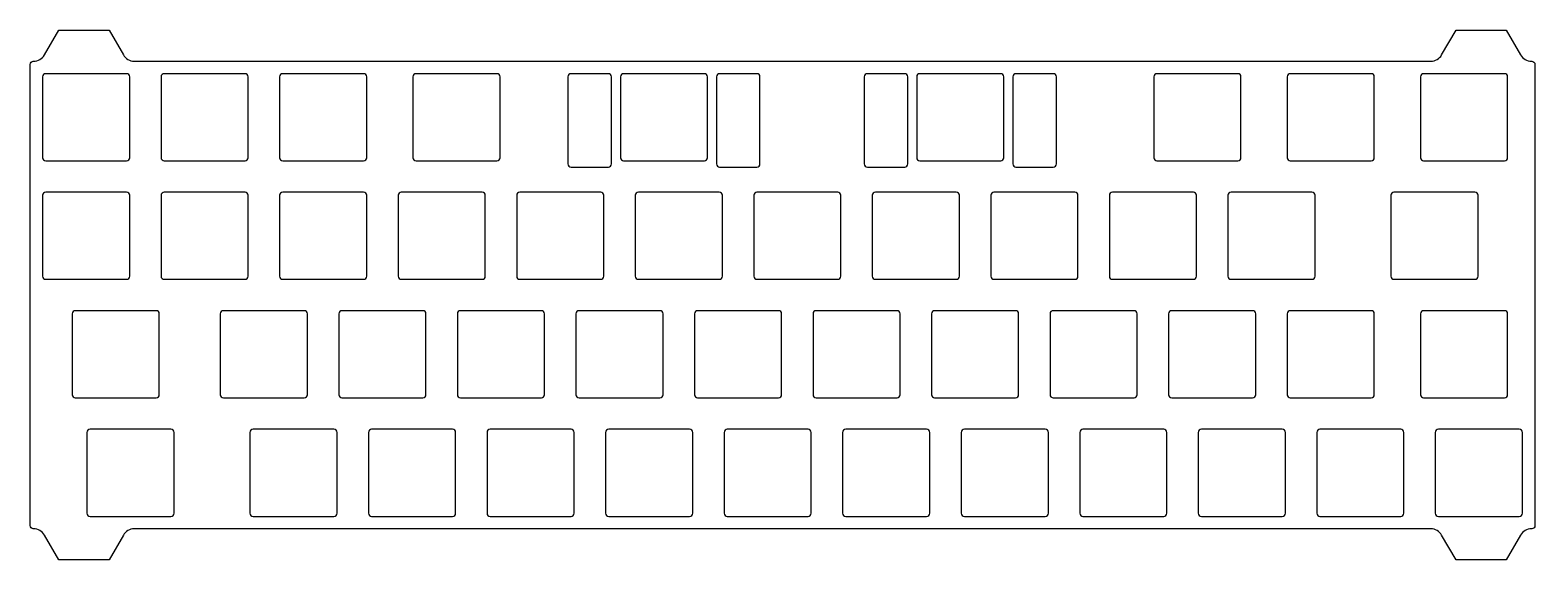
# Model space of a CAD drawing. Header units: millimetres. Extents: x -242 to -1, y -4 to 81.
import ezdxf

# ---------------------------------------------------------------- set-up
doc = ezdxf.new("R2010")
doc.units = ezdxf.units.MM
doc.layers.get('0').update_dxf_attribs({"linetype": 'CONTINUOUS'})

msp = doc.modelspace()

# ---------------------------------------------------------------- linework, layer by layer
for points in [[(-1.03, 75.67, -0.414214), (-0.52, 75.17), (-0.52, 1.03, -0.414214), (-1.03, 0.52), (-1.09, 0.52, 0.267949), (-2.82, -0.48), (-5.13, -4.48), (-13.2, -4.48), (-15.51, -0.48, 0.267949), (-17.25, 0.52), (-225.64, 0.52, 0.267949), (-227.37, -0.48), (-229.68, -4.48), (-237.75, -4.48), (-240.06, -0.48, 0.267949), (-241.8, 0.52), (-241.86, 0.52, -0.414214), (-242.36, 1.03), (-242.36, 75.17, -0.414214), (-241.86, 75.67), (-241.8, 75.67, 0.267949), (-240.06, 76.68), (-237.75, 80.68), (-229.68, 80.68), (-227.37, 76.68, 0.267949), (-225.64, 75.67), (-17.25, 75.67, 0.267949), (-15.51, 76.68), (-13.2, 80.68), (-5.13, 80.68), (-2.82, 76.68, 0.267949), (-1.09, 75.67)], [(-226.86, 73.67), (-239.86, 73.67, 0.414214), (-240.36, 73.17), (-240.36, 60.17, 0.414214), (-239.86, 59.67), (-226.86, 59.67, 0.414214), (-226.36, 60.17), (-226.36, 73.17, 0.414214)], [(-220.81, 59.67), (-207.81, 59.67, 0.414214), (-207.31, 60.17), (-207.31, 73.17, 0.414214), (-207.81, 73.67), (-220.81, 73.67, 0.414214), (-221.31, 73.17), (-221.31, 60.17, 0.414214)], [(-188.26, 73.17, 0.414214), (-188.76, 73.67), (-201.76, 73.67, 0.414214), (-202.26, 73.17), (-202.26, 60.17, 0.414214), (-201.76, 59.67), (-188.76, 59.67, 0.414214), (-188.26, 60.17)], [(-167.33, 59.67, 0.414214), (-166.83, 60.17), (-166.83, 73.17, 0.414214), (-167.33, 73.67), (-180.33, 73.67, 0.414214), (-180.83, 73.17), (-180.83, 60.17, 0.414214), (-180.33, 59.67)], [(-148.93, 73.17, 0.414214), (-149.43, 73.67), (-155.43, 73.67, 0.414214), (-155.93, 73.17), (-155.93, 59.17, 0.414214), (-155.43, 58.67), (-149.43, 58.67, 0.414214), (-148.93, 59.17)], [(-133.49, 73.17, 0.414214), (-133.99, 73.67), (-146.99, 73.67, 0.414214), (-147.49, 73.17), (-147.49, 60.17, 0.414214), (-146.99, 59.67), (-133.99, 59.67, 0.414214), (-133.49, 60.17)], [(-125.56, 73.67), (-131.56, 73.67, 0.414214), (-132.06, 73.17), (-132.06, 59.17, 0.414214), (-131.56, 58.67), (-125.56, 58.67, 0.414214), (-125.06, 59.17), (-125.06, 73.17, 0.414214)], [(-101.31, 73.17, 0.414214), (-101.81, 73.67), (-107.81, 73.67, 0.414214), (-108.31, 73.17), (-108.31, 59.17, 0.414214), (-107.81, 58.67), (-101.81, 58.67, 0.414214), (-101.31, 59.17)], [(-85.87, 73.17, 0.414214), (-86.37, 73.67), (-99.37, 73.67, 0.414214), (-99.87, 73.17), (-99.87, 60.17, 0.414214), (-99.37, 59.67), (-86.37, 59.67, 0.414214), (-85.87, 60.17)], [(-83.93, 58.67), (-77.93, 58.67, 0.414214), (-77.43, 59.17), (-77.43, 73.17, 0.414214), (-77.93, 73.67), (-83.93, 73.67, 0.414214), (-84.43, 73.17), (-84.43, 59.17, 0.414214)], [(-61.27, 73.67, 0.414214), (-61.77, 73.17), (-61.77, 60.17, 0.414214), (-61.27, 59.67), (-48.27, 59.67, 0.414214), (-47.77, 60.17), (-47.77, 73.17, 0.414214), (-48.27, 73.67)], [(-26.84, 73.67), (-39.84, 73.67, 0.414214), (-40.34, 73.17), (-40.34, 60.17, 0.414214), (-39.84, 59.67), (-26.84, 59.67, 0.414214), (-26.34, 60.17), (-26.34, 73.17, 0.414214)], [(-4.91, 73.17, 0.414214), (-5.41, 73.67), (-18.41, 73.67, 0.414214), (-18.91, 73.17), (-18.91, 60.17, 0.414214), (-18.41, 59.67), (-5.41, 59.67, 0.414214), (-4.91, 60.17)], [(-226.86, 40.62, 0.414214), (-226.36, 41.12), (-226.36, 54.12, 0.414214), (-226.86, 54.62), (-239.86, 54.62, 0.414214), (-240.36, 54.12), (-240.36, 41.12, 0.414214), (-239.86, 40.62)], [(-207.31, 41.12), (-207.31, 54.12, 0.414214), (-207.81, 54.62), (-220.81, 54.62, 0.414214), (-221.31, 54.12), (-221.31, 41.12, 0.414214), (-220.81, 40.62), (-207.81, 40.62, 0.414214)], [(-201.76, 40.62), (-188.76, 40.62, 0.414214), (-188.26, 41.12), (-188.26, 54.12, 0.414214), (-188.76, 54.62), (-201.76, 54.62, 0.414214), (-202.26, 54.12), (-202.26, 41.12, 0.414214)], [(-183.21, 54.12), (-183.21, 41.12, 0.414214), (-182.71, 40.62), (-169.71, 40.62, 0.414214), (-169.21, 41.12), (-169.21, 54.12, 0.414214), (-169.71, 54.62), (-182.71, 54.62, 0.414214)], [(-163.66, 40.62), (-150.66, 40.62, 0.414214), (-150.16, 41.12), (-150.16, 54.12, 0.414214), (-150.66, 54.62), (-163.66, 54.62, 0.414214), (-164.16, 54.12), (-164.16, 41.12, 0.414214)], [(-131.61, 40.62, 0.414214), (-131.11, 41.12), (-131.11, 54.12, 0.414214), (-131.61, 54.62), (-144.61, 54.62, 0.414214), (-145.11, 54.12), (-145.11, 41.12, 0.414214), (-144.61, 40.62)], [(-126.06, 54.12), (-126.06, 41.12, 0.414214), (-125.56, 40.62), (-112.56, 40.62, 0.414214), (-112.06, 41.12), (-112.06, 54.12, 0.414214), (-112.56, 54.62), (-125.56, 54.62, 0.414214)], [(-106.51, 40.62), (-93.51, 40.62, 0.414214), (-93.01, 41.12), (-93.01, 54.12, 0.414214), (-93.51, 54.62), (-106.51, 54.62, 0.414214), (-107.01, 54.12), (-107.01, 41.12, 0.414214)], [(-74.46, 54.62), (-87.46, 54.62, 0.414214), (-87.96, 54.12), (-87.96, 41.12, 0.414214), (-87.46, 40.62), (-74.46, 40.62, 0.414214), (-73.96, 41.12), (-73.96, 54.12, 0.414214)], [(-55.41, 54.62), (-68.41, 54.62, 0.414214), (-68.91, 54.12), (-68.91, 41.12, 0.414214), (-68.41, 40.62), (-55.41, 40.62, 0.414214), (-54.91, 41.12), (-54.91, 54.12, 0.414214)], [(-36.36, 40.62, 0.414214), (-35.86, 41.12), (-35.86, 54.12, 0.414214), (-36.36, 54.62), (-49.36, 54.62, 0.414214), (-49.86, 54.12), (-49.86, 41.12, 0.414214), (-49.36, 40.62)], [(-23.17, 54.62, 0.414214), (-23.67, 54.12), (-23.67, 41.12, 0.414214), (-23.17, 40.62), (-10.17, 40.62, 0.414214), (-9.67, 41.12), (-9.67, 54.12, 0.414214), (-10.17, 54.62)], [(-235.6, 22.07, 0.414214), (-235.1, 21.57), (-222.1, 21.57, 0.414214), (-221.6, 22.07), (-221.6, 35.07, 0.414214), (-222.1, 35.57), (-235.1, 35.57, 0.414214), (-235.6, 35.07)], [(-211.29, 35.57, 0.414214), (-211.79, 35.07), (-211.79, 22.07, 0.414214), (-211.29, 21.57), (-198.29, 21.57, 0.414214), (-197.79, 22.07), (-197.79, 35.07, 0.414214), (-198.29, 35.57)], [(-192.74, 35.07), (-192.74, 22.07, 0.414214), (-192.24, 21.57), (-179.24, 21.57, 0.414214), (-178.74, 22.07), (-178.74, 35.07, 0.414214), (-179.24, 35.57), (-192.24, 35.57, 0.414214)], [(-160.19, 35.57), (-173.19, 35.57, 0.414214), (-173.69, 35.07), (-173.69, 22.07, 0.414214), (-173.19, 21.57), (-160.19, 21.57, 0.414214), (-159.69, 22.07), (-159.69, 35.07, 0.414214)], [(-141.14, 21.57, 0.414214), (-140.64, 22.07), (-140.64, 35.07, 0.414214), (-141.14, 35.57), (-154.14, 35.57, 0.414214), (-154.64, 35.07), (-154.64, 22.07, 0.414214), (-154.14, 21.57)], [(-122.09, 35.57), (-135.09, 35.57, 0.414214), (-135.59, 35.07), (-135.59, 22.07, 0.414214), (-135.09, 21.57), (-122.09, 21.57, 0.414214), (-121.59, 22.07), (-121.59, 35.07, 0.414214)], [(-116.54, 22.07, 0.414214), (-116.04, 21.57), (-103.04, 21.57, 0.414214), (-102.54, 22.07), (-102.54, 35.07, 0.414214), (-103.04, 35.57), (-116.04, 35.57, 0.414214), (-116.54, 35.07)], [(-83.49, 22.07), (-83.49, 35.07, 0.414214), (-83.99, 35.57), (-96.99, 35.57, 0.414214), (-97.49, 35.07), (-97.49, 22.07, 0.414214), (-96.99, 21.57), (-83.99, 21.57, 0.414214)], [(-78.44, 35.07), (-78.44, 22.07, 0.414214), (-77.94, 21.57), (-64.94, 21.57, 0.414214), (-64.44, 22.07), (-64.44, 35.07, 0.414214), (-64.94, 35.57), (-77.94, 35.57, 0.414214)], [(-58.89, 35.57, 0.414214), (-59.39, 35.07), (-59.39, 22.07, 0.414214), (-58.89, 21.57), (-45.89, 21.57, 0.414214), (-45.39, 22.07), (-45.39, 35.07, 0.414214), (-45.89, 35.57)], [(-26.84, 21.57, 0.414214), (-26.34, 22.07), (-26.34, 35.07, 0.414214), (-26.84, 35.57), (-39.84, 35.57, 0.414214), (-40.34, 35.07), (-40.34, 22.07, 0.414214), (-39.84, 21.57)], [(-5.41, 21.57, 0.414214), (-4.91, 22.07), (-4.91, 35.07, 0.414214), (-5.41, 35.57), (-18.41, 35.57, 0.414214), (-18.91, 35.07), (-18.91, 22.07, 0.414214), (-18.41, 21.57)], [(-219.22, 16.02, 0.414214), (-219.72, 16.52), (-232.72, 16.52, 0.414214), (-233.22, 16.02), (-233.22, 3.02, 0.414214), (-232.72, 2.52), (-219.72, 2.52, 0.414214), (-219.22, 3.02)], [(-193.53, 16.52), (-206.53, 16.52, 0.414214), (-207.03, 16.02), (-207.03, 3.02, 0.414214), (-206.53, 2.52), (-193.53, 2.52, 0.414214), (-193.03, 3.02), (-193.03, 16.02, 0.414214)], [(-173.98, 16.02, 0.414214), (-174.48, 16.52), (-187.47, 16.52, 0.414214), (-187.97, 16.02), (-187.97, 3.02, 0.414214), (-187.47, 2.52), (-174.48, 2.52, 0.414214), (-173.98, 3.02)], [(-155.43, 2.52, 0.414214), (-154.93, 3.02), (-154.93, 16.02, 0.414214), (-155.43, 16.52), (-168.43, 16.52, 0.414214), (-168.93, 16.02), (-168.93, 3.02, 0.414214), (-168.43, 2.52)], [(-136.38, 16.52), (-149.38, 16.52, 0.414214), (-149.88, 16.02), (-149.88, 3.02, 0.414214), (-149.38, 2.52), (-136.38, 2.52, 0.414214), (-135.88, 3.02), (-135.88, 16.02, 0.414214)], [(-130.82, 3.02, 0.414214), (-130.32, 2.52), (-117.33, 2.52, 0.414214), (-116.83, 3.02), (-116.83, 16.02, 0.414214), (-117.33, 16.52), (-130.32, 16.52, 0.414214), (-130.82, 16.02)], [(-111.28, 16.52, 0.414214), (-111.78, 16.02), (-111.78, 3.02, 0.414214), (-111.28, 2.52), (-98.28, 2.52, 0.414214), (-97.78, 3.02), (-97.78, 16.02, 0.414214), (-98.28, 16.52)], [(-79.22, 2.52, 0.414214), (-78.72, 3.02), (-78.72, 16.02, 0.414214), (-79.22, 16.52), (-92.22, 16.52, 0.414214), (-92.73, 16.02), (-92.73, 3.02, 0.414214), (-92.22, 2.52)], [(-59.68, 3.02), (-59.68, 16.02, 0.414214), (-60.17, 16.52), (-73.17, 16.52, 0.414214), (-73.67, 16.02), (-73.67, 3.02, 0.414214), (-73.17, 2.52), (-60.17, 2.52, 0.414214)], [(-41.12, 16.52), (-54.13, 16.52, 0.414214), (-54.62, 16.02), (-54.62, 3.02, 0.414214), (-54.13, 2.52), (-41.12, 2.52, 0.414214), (-40.62, 3.02), (-40.62, 16.02, 0.414214)], [(-22.08, 2.52, 0.414214), (-21.58, 3.02), (-21.58, 16.02, 0.414214), (-22.08, 16.52), (-35.08, 16.52, 0.414214), (-35.58, 16.02), (-35.58, 3.02, 0.414214), (-35.08, 2.52)], [(-16.53, 3.02, 0.414214), (-16.03, 2.52), (-3.03, 2.52, 0.414214), (-2.53, 3.02), (-2.53, 16.02, 0.414214), (-3.03, 16.52), (-16.03, 16.52, 0.414214), (-16.53, 16.02)]]:
    msp.add_lwpolyline(points, format="xyb", close=True)

doc.saveas('drawing.dxf')
